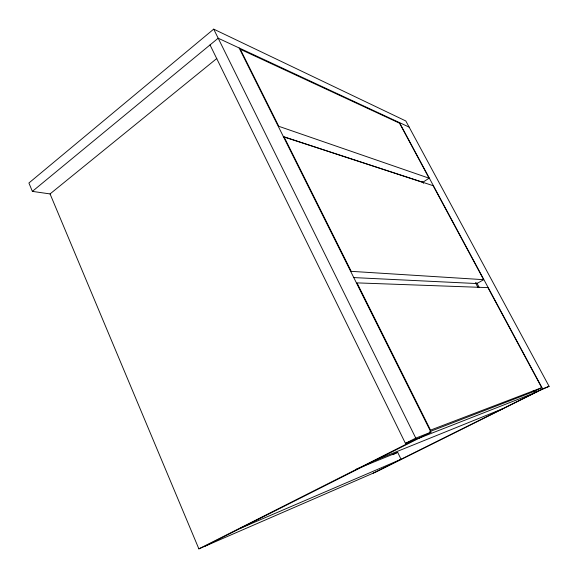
<?xml version="1.0" encoding="UTF-8"?>
<svg xmlns="http://www.w3.org/2000/svg" width="578" height="578" viewBox="0 0 578 578"><rect width="100%" height="100%" fill="white"/><g stroke="black" fill="none" stroke-linecap="round" stroke-linejoin="round"><path stroke-width="0.87" d="M534.556 390.851L535.409 392.448L549.1 386.342L405.821 120.975L213.701 29.138L28.9 183.002L32.375 191.383L50.221 193.948M32.375 191.383L218.181 38.206L409.137 127.109M216.772 58.523L50.055 193.919L198.868 548.862L376.227 471.843L537.388 391.667M429.107 178.205L278.777 126.3L240.304 49.275L399.521 123.179L429.107 178.205L422.735 182.33L283.263 136.675M483.656 279.68L351.214 271.342L284.044 136.856L433.124 185.683L483.656 279.68L476.886 283.56L353.779 277.584M210.024 44.925L405.424 443.348L415.777 438.11L430.971 432.207L239.133 47.96M198.868 548.862L416.565 438.977M205.067 546.167L430.971 432.207M392.91 454.72L397.671 452.328L401.06 459.293L240.939 528.068M541.716 387.672L430.509 430.126L356.973 282.88L487.933 287.627L541.716 387.672L534.505 391.27L429.743 431.629M373.193 473.158L542.619 388.857L549.1 386.342M355.932 469.329L397.671 452.328M375.274 460.305L502.152 408.993M405.424 443.348L420.965 437.257M419.549 437.972L534.383 392.953L533.205 390.75M399.47 122.608L542.619 388.857M422.67 181.723L423.522 183.32M476.698 282.714L479.249 287.483M475.369 282.577L477.912 287.331M213.701 29.138L415.777 438.11"/></g></svg>
